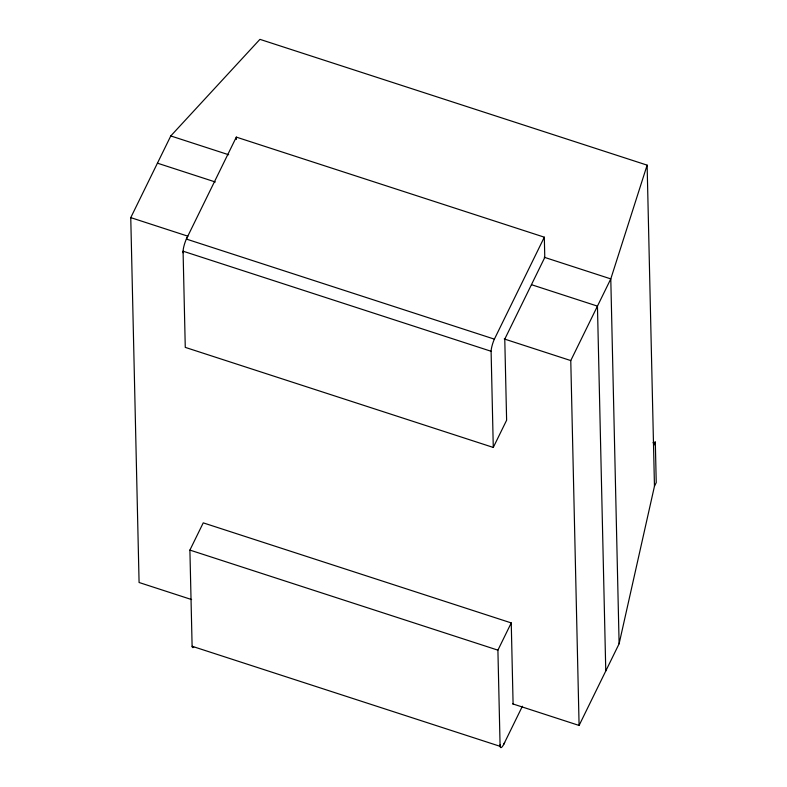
<?xml version="1.0" encoding="UTF-8"?>
<svg xmlns="http://www.w3.org/2000/svg" width="787" height="787" viewBox="0 0 787 787"><rect width="100%" height="100%" fill="white"/><g stroke="black" fill="none" stroke-linecap="round" stroke-linejoin="round"><path stroke-width="1.18" d="M500.07 744.748L500.119 746.558A10.487 2.341 -72 0 0 503.454 744.876L504.664 742.426M491.088 351.268L183.076 251.201L185.27 347.382L493.282 447.439L491.098 350.972A10.487 2.341 -72 0 1 494.206 339.502L544.319 237.182L236.316 137.115L186.371 239.071L494.374 339.138M512.573 703.834L579.094 725.447L619.113 643.766L654.459 486.228L656.24 482.598L655.315 442.058L652.994 442.747M191.605 599.566L139.083 582.498L130.76 217.625L170.779 135.944L259.926 39.35L647.13 165.142L610.791 278.893L570.772 360.574L579.094 725.447M193.759 647.14A10.487 2.341 -72 0 1 192.117 646.491L189.903 550.083L203.243 522.863L511.245 622.92L513.094 704.001M493.282 447.439L506.621 420.219L504.772 339.128L544.781 257.447L544.319 237.182M192.097 646.265L500.099 746.322L497.905 650.151L511.245 622.92M503.631 744.551L522.401 706.224M653.535 445.688L655.315 442.058M187.404 236.946L186.194 239.445A10.487 2.341 -72 0 0 183.086 250.915L183.115 252.784M170.779 135.944L228.673 154.754M544.26 257.28L610.791 278.893L619.113 643.766M157.439 163.175L215.333 181.984M531.451 284.678L597.451 306.123L605.774 670.996M130.76 217.625L187.945 236.208M504.241 338.961L570.772 360.574M189.903 550.083L497.905 650.151M647.13 165.142L654.459 486.228M236.316 137.115L236.366 139.496"/></g></svg>
